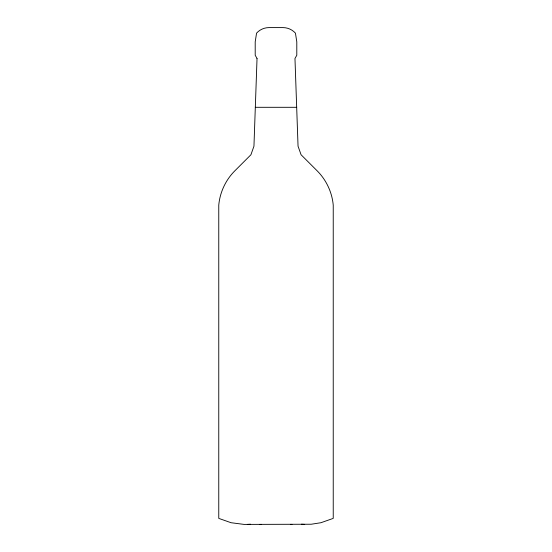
<?xml version="1.0" encoding="UTF-8"?>
<svg xmlns="http://www.w3.org/2000/svg" width="552" height="552" viewBox="0 0 552 552"><rect width="100%" height="100%" fill="white"/><g stroke="black" fill="none" stroke-linecap="round" stroke-linejoin="round"><path stroke-width="0.83" d="M247.296 524.393L250.56 524.214M260.013 524.4L261.648 524.393M255.321 107.302L296.679 107.302M290.352 524.393L291.987 524.4M301.44 524.214L304.704 524.393M257.032 58.512L253.954 146.183L250.925 154.753L234.848 170.823C225.706 179.938 219.91 192.303 218.764 205.165L218.764 518.39L231.081 522.723L244.025 524.4L311.238 524.234L320.919 522.723L333.235 518.39L333.235 205.165C332.09 192.303 326.294 179.938 317.152 170.823L301.075 154.753L298.045 146.183L294.968 58.512L296.797 55.248L296.797 41.869L295.444 33.148C292.318 29.656 287.682 27.586 282.997 27.6L269.003 27.6C264.318 27.586 259.681 29.656 256.556 33.148L255.203 41.869L255.203 55.248L257.032 58.512"/></g></svg>
